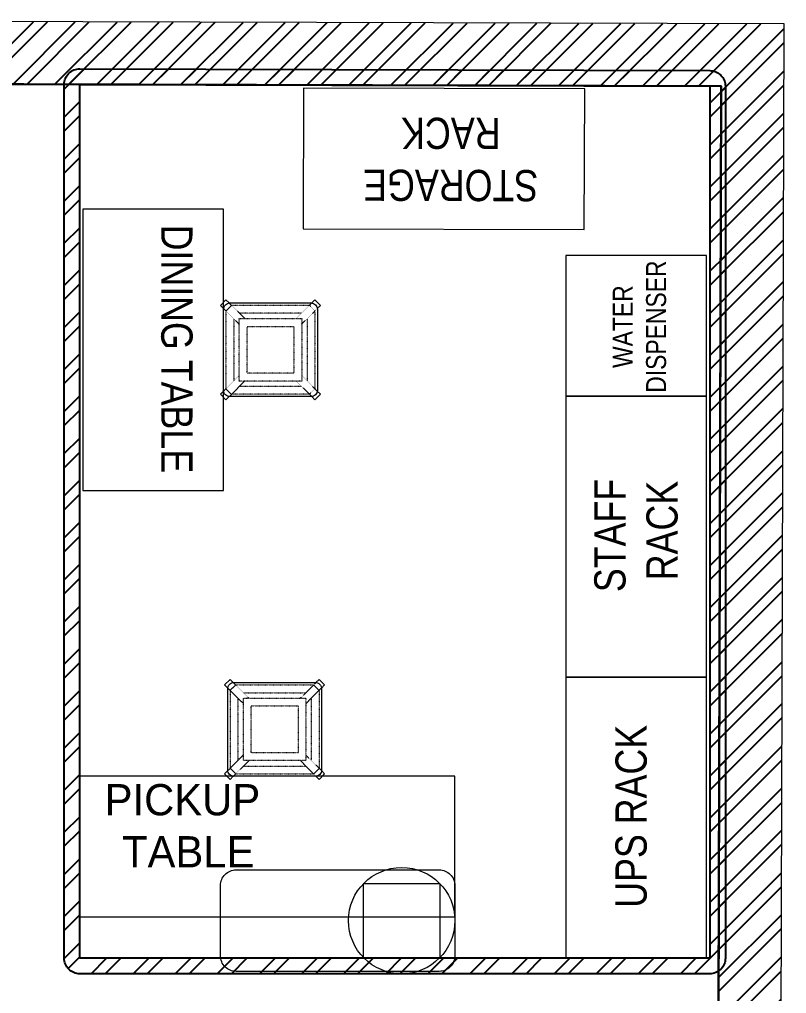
# Model space of a CAD drawing. Header units: millimetres. Extents: x -6182 to -1273, y -2079 to 10738.
# Drawn here: x -3727 to -1273, y 7619 to 10738 of the extents above; entities that cross this region are included whole.
import ezdxf

# ---------------------------------------------------------------- set-up
doc = ezdxf.new("R2010")
doc.units = ezdxf.units.MM
doc.linetypes.add('a_p6_plan_L18$0$HIDDEN', pattern=[0.375, 0.25, -0.125])
doc.linetypes.add('ACAD_ISO03W100', pattern=[30, 12, -18])
for name, color, linetype, lineweight in [('Floor-Unit', 1, 'Continuous', 9), ('I-LK FF&E', 1, 'Continuous', 9), ('I-LK TEXT', 31, 'Continuous', 5), ('LN-ELEVATION-1', 81, 'Continuous', 13), ('LN-ELEVATION-3', 125, 'a_p6_plan_L18$0$HIDDEN', 18), ('LN-ELEVATION-5', 167, 'Continuous', 5), ('TABLE', 14, 'Continuous', 13)]:
    doc.layers.add(name, color=color, linetype=linetype, lineweight=lineweight)
doc.layers.add('WALLS', color=7, linetype='Continuous')
doc.layers.add('WALLS_3D', color=7, linetype='Continuous')
doc.styles.add('LK TXT', font='Arial Narrow.ttf')
pattern_1 = [(45, (0, 0), (-67.3519, 67.3519), []), (45, (44.9, 0), (-67.3519, 67.3519), [])]

# ---------------------------------------------------------------- blocks, each defined once
blk = doc.blocks.new('dfghthrtwe')
at = {"layer": 'LN-ELEVATION-1', "ltscale": 0.5}
blk.add_lwpolyline([(130, -225), (-130, -225, -0.414214), (-150, -205), (-150, 55, -0.414214), (-130, 75), (130, 75, -0.414214), (150, 55), (150, -205, -0.414214)], format="xyb", close=True, dxfattribs=at)
at = {"layer": 'LN-ELEVATION-3', "linetype": 'ACAD_ISO03W100', "ltscale": 0.05}
for p, q in [((-82.3, 25), (-124.7, 67.4)), ((124.7, 67.4), (-124.7, 67.4)), ((82.3, 25), (124.7, 67.4)), ((-100, 7.3), (-142.4, 49.7)), ((-142.4, -199.7), (-142.4, 49.7)), ((99.7, 42.4), (-99.7, 42.4)), ((100, 7.3), (142.4, 49.7)), ((142.4, -199.7), (142.4, 49.7)), ((-117.4, -174.7), (-117.4, 24.7)), ((117.4, -174.7), (117.4, 24.7)), ((-100, -157.3), (-142.4, -199.7)), ((-82.3, -175), (-124.7, -217.4)), ((82.3, -175), (124.7, -217.4)), ((100, -157.3), (142.4, -199.7)), ((124.7, -217.4), (-124.7, -217.4)), ((99.7, -192.4), (-99.7, -192.4))]:
    blk.add_line(p, q, dxfattribs=at)
for points in [[(-132.2, 74.9), (-124.7, 67.4), (-142.4, 49.7), (-149.9, 57.2)], [(132.2, 74.9), (124.7, 67.4), (142.4, 49.7), (149.9, 57.2)], [(-132.2, -224.9), (-124.7, -217.4), (-142.4, -199.7), (-149.9, -207.2)], [(132.2, -224.9), (124.7, -217.4), (142.4, -199.7), (149.9, -207.2)]]:
    blk.add_lwpolyline(points, dxfattribs=at)
for points in [[(100, -175), (-100, -175), (-100, 25), (100, 25)], [(75, -150), (-75, -150), (-75, 0), (75, 0)]]:
    blk.add_lwpolyline(points, close=True, dxfattribs=at)
at = {"layer": 'LN-ELEVATION-5', "ltscale": 0.5}
for points in [[(-149.9, 57.2), (-160.1, 67.4), (-142.4, 85.1), (-132.2, 74.9)], [(149.9, 57.2), (160.1, 67.4), (142.4, 85.1), (132.2, 74.9)], [(-149.9, -207.2), (-160.1, -217.4), (-142.4, -235.1), (-132.2, -224.9)], [(149.9, -207.2), (160.1, -217.4), (142.4, -235.1), (132.2, -224.9)]]:
    blk.add_lwpolyline(points, dxfattribs=at)
blk = doc.blocks.new('PICKUP_TABLE_1', base_point=(45.2, 0))
at = {"layer": 'Floor-Unit'}
blk.add_lwpolyline([(495.2, 57.6), (495.2, 282.6, -0.414214), (545.2, 332.6), (1195.2, 332.6, -0.414214), (1245.2, 282.6), (1245.2, 57.6, -0.414214), (1195.2, 7.6), (545.2, 7.6, -0.414214)], format="xyb", close=True, dxfattribs=at)
blk.add_lwpolyline([(1198.1, 52.6), (1198.1, 287.6), (952.1, 287.6), (952.1, 52.6)], close=True, dxfattribs=at)
blk.add_circle((1075.1, 170.1), 170.1, dxfattribs=at)
at = {"layer": 'TABLE', "color": 244, "true_color": 0x991b1e}
blk.add_lwpolyline([(45.2, 182.6), (1245.2, 182.6), (1245.2, 632.6), (45.2, 632.6)], close=True, dxfattribs=at)
at = {"layer": 'Floor-Unit', "rotation": 179.9999999999999}
blk.add_blockref('DFGHTHRTWE', (668.5, 707.6), dxfattribs=at)
at = {"layer": 'Floor-Unit', "color": 0, "linetype": 'Continuous', "ltscale": 3, "insert": (392, 474), "char_height": 100, "attachment_point": 5}
blk.add_mtext_dynamic_manual_height_columns('\\pxqc;PICKUP  TABLE  ', width=783.964, gutter_width=1, heights=[0], dxfattribs=at)
blk = doc.blocks.new('UPS_RACK_1')
at = {"layer": 'I-LK FF&E'}
blk.add_lwpolyline([(900, 450), (0, 450), (0, 0), (900, 0)], close=True, dxfattribs=at)
at = {"layer": 'I-LK TEXT', "color": 0, "linetype": 'Continuous', "ltscale": 3, "insert": (135.8, 291.7), "char_height": 100, "attachment_point": 1, "style": 'LK TXT'}
blk.add_mtext_dynamic_manual_height_columns('\\pxqc;UPS RACK', width=636.752, gutter_width=1, heights=[0], dxfattribs=at)
blk = doc.blocks.new('STAFF_RACK_1')
at = {"layer": 'I-LK FF&E'}
blk.add_lwpolyline([(900, 450), (0, 450), (0, 0), (900, 0)], close=True, dxfattribs=at)
at = {"layer": 'I-LK TEXT', "color": 0, "linetype": 'Continuous', "ltscale": 3, "insert": (221.8, 359.4), "char_height": 100, "attachment_point": 1, "style": 'LK TXT'}
blk.add_mtext_dynamic_manual_height_columns('\\pxqc;STAFF\\P RACK', width=463.044, gutter_width=1, heights=[0], dxfattribs=at)
blk = doc.blocks.new('WATER_DISPENSER_1')
at = {"layer": 'I-LK FF&E'}
blk.add_lwpolyline([(0, 0), (450, 0), (450, 450), (0, 450)], close=True, dxfattribs=at)
at = {"layer": 'I-LK TEXT', "color": 0, "linetype": 'Continuous', "ltscale": 3, "insert": (109.4, 300.4), "char_height": 64.004, "attachment_point": 1, "style": 'LK TXT'}
blk.add_mtext_dynamic_manual_height_columns('\\pxqc;WATER \\PDISPENSER', width=225.434, gutter_width=0.64, heights=[0], dxfattribs=at)
blk = doc.blocks.new('STORAGE_RACK_1')
at = {"layer": 'I-LK FF&E'}
blk.add_lwpolyline([(900, 450), (0, 450), (0, 0), (900, 0)], close=True, dxfattribs=at)
at = {"layer": 'I-LK TEXT', "color": 0, "linetype": 'Continuous', "ltscale": 3, "insert": (150.5, 360.1), "char_height": 100, "attachment_point": 1, "style": 'LK TXT'}
blk.add_mtext_dynamic_manual_height_columns('\\pxqc,t10;STORAGE \\P\\ptz;RACK', width=555.025, gutter_width=1, heights=[0], dxfattribs=at)
blk = doc.blocks.new('DINING_TABLE_MEDIUM_1', base_point=(0, 40.4))
at = {"layer": 'I-LK FF&E'}
blk.add_lwpolyline([(0, 40.4), (900, 40.4), (900, 490.4), (0, 490.4)], close=True, dxfattribs=at)
at = {"layer": 'I-LK FF&E', "rotation": 180}
blk.add_blockref('DFGHTHRTWE', (450, 565.4), dxfattribs=at)
at = {"layer": 'I-LK TEXT', "color": 0, "linetype": 'Continuous', "ltscale": 3, "insert": (55, 390.9), "char_height": 100, "attachment_point": 1, "style": 'LK TXT'}
blk.add_mtext_dynamic_manual_height_columns('\\pxqc;DINING TABLE', width=783.964, gutter_width=1, heights=[0], dxfattribs=at)

msp = doc.modelspace()

# ---------------------------------------------------------------- hatches: boundary and pattern name
at = {"layer": 'BOH_WALL_VALID'}
h = msp.add_hatch(dxfattribs=at)
h.set_pattern_fill('ANSI32', scale=10, angle=90)
h.set_pattern_definition(pattern_1)
h.paths.add_polyline_path([(-1518.5, 10524), (-1518.5, 7732.1), (-3534.1, 7732.1), (-3534.1, 10530)])
h.paths.add_polyline_path([(-1518.3, 10574), (-1513.4, 10573.7), (-1508.6, 10573), (-1503.8, 10571.8), (-1499.2, 10570.1), (-1494.8, 10568), (-1490.6, 10565.5), (-1486.7, 10562.6), (-1483.1, 10559.3), (-1479.8, 10555.6), (-1476.9, 10551.7), (-1474.3, 10547.5), (-1472.3, 10543.1), (-1470.6, 10538.4), (-1469.4, 10533.7), (-1468.7, 10528.9), (-1468.5, 10524), (-1468.5, 7732.1), (-1468.7, 7727.1), (-1469.4, 7722.3), (-1470.6, 7717.5), (-1472.3, 7712.9), (-1474.4, 7708.5), (-1476.9, 7704.3), (-1479.8, 7700.3), (-1483.1, 7696.7), (-1486.7, 7693.4), (-1490.7, 7690.5), (-1494.9, 7688), (-1499.3, 7685.9), (-1503.9, 7684.2), (-1508.7, 7683), (-1513.6, 7682.3), (-1518.5, 7682.1), (-3534.1, 7682.1), (-3539, 7682.3), (-3543.9, 7683), (-3548.6, 7684.2), (-3553.2, 7685.9), (-3557.7, 7688), (-3561.9, 7690.5), (-3565.8, 7693.4), (-3569.5, 7696.7), (-3572.7, 7700.3), (-3575.7, 7704.3), (-3578.2, 7708.5), (-3580.3, 7712.9), (-3581.9, 7717.5), (-3583.1, 7722.3), (-3583.9, 7727.1), (-3584.1, 7732.1), (-3584.1, 10530), (-3583.9, 10534.9), (-3583.1, 10539.7), (-3581.9, 10544.5), (-3580.3, 10549.1), (-3578.2, 10553.6), (-3575.6, 10557.8), (-3572.7, 10561.7), (-3569.4, 10565.4), (-3565.8, 10568.7), (-3561.8, 10571.6), (-3557.6, 10574.1), (-3553.1, 10576.2), (-3548.5, 10577.8), (-3543.7, 10579), (-3538.9, 10579.7), (-3533.9, 10580)])
at = {"layer": 'LENS_HATCH_WALL', "true_color": 0x787878}
h = msp.add_hatch(dxfattribs=at)
h.set_pattern_fill('ANSI32', scale=10, angle=90)
h.set_pattern_definition(pattern_1)
h.paths.add_polyline_path([(-1318.8, -2060.2), (-1280.8, 10723.3), (-6143.8, 10737.7), (-6181.7, -2018.3), (-1272.8, -2032.9)])
h.paths.add_polyline_path([(-1654.3, -2026.8), (-5981.7, -2013.9), (-5944.4, 10537.1), (-1481.4, 10523.9), (-1518.5, -1946.2)])

# ---------------------------------------------------------------- linework, layer by layer
at = {"layer": 'BOH_WALL_VALID_OUTLINE', "color": 251, "lineweight": 25}
for points in [[(-1518.3, 10574), (-1513.4, 10573.7), (-1508.6, 10573), (-1503.8, 10571.8), (-1499.2, 10570.1), (-1494.8, 10568), (-1490.6, 10565.5), (-1486.7, 10562.6), (-1483.1, 10559.3), (-1479.8, 10555.6), (-1476.9, 10551.7), (-1474.3, 10547.5), (-1472.3, 10543.1), (-1470.6, 10538.4), (-1469.4, 10533.7), (-1468.7, 10528.9), (-1468.5, 10524), (-1468.5, 7732.1), (-1468.7, 7727.1), (-1469.4, 7722.3), (-1470.6, 7717.5), (-1472.3, 7712.9), (-1474.4, 7708.5), (-1476.9, 7704.3), (-1479.8, 7700.3), (-1483.1, 7696.7), (-1486.7, 7693.4), (-1490.7, 7690.5), (-1494.9, 7688), (-1499.3, 7685.9), (-1503.9, 7684.2), (-1508.7, 7683), (-1513.6, 7682.3), (-1518.5, 7682.1), (-3534.1, 7682.1), (-3539, 7682.3), (-3543.9, 7683), (-3548.6, 7684.2), (-3553.2, 7685.9), (-3557.7, 7688), (-3561.9, 7690.5), (-3565.8, 7693.4), (-3569.5, 7696.7), (-3572.7, 7700.3), (-3575.7, 7704.3), (-3578.2, 7708.5), (-3580.3, 7712.9), (-3581.9, 7717.5), (-3583.1, 7722.3), (-3583.9, 7727.1), (-3584.1, 7732.1), (-3584.1, 10530), (-3583.9, 10534.9), (-3583.1, 10539.7), (-3581.9, 10544.5), (-3580.3, 10549.1), (-3578.2, 10553.6), (-3575.6, 10557.8), (-3572.7, 10561.7), (-3569.4, 10565.4), (-3565.8, 10568.7), (-3561.8, 10571.6), (-3557.6, 10574.1), (-3553.1, 10576.2), (-3548.5, 10577.8), (-3543.7, 10579), (-3538.9, 10579.7), (-3533.9, 10580), (-1518.3, 10574)], [(-1518.5, 10524), (-1518.5, 7732.1), (-3534.1, 7732.1), (-3534.1, 10530), (-1518.5, 10524)]]:
    msp.add_lwpolyline(points, close=True, dxfattribs=at)
at = {"layer": 'LENS_WALL_OUTLINE', "lineweight": 13, "true_color": 0xffffff}
msp.add_lwpolyline([(-1318.8, -2060.2), (-1280.8, 10723.3), (-6143.8, 10737.7), (-6181.7, -2018.3), (-1272.8, -2032.9)], close=True, dxfattribs=at)
at = {"layer": 'WALLS'}
for p, q in [((-5944.4, 10537.1), (-1481.4, 10523.9)), ((-1481.4, 10523.9), (-1518.5, -1946.2))]:
    msp.add_line(p, q, dxfattribs=at)
at = {"layer": 'WALLS_3D'}
for points in [[(-5944.4, 10537.1), (-1481.4, 10523.9), (-1481.4, 10523.9, 3280), (-5944.4, 10537.1, 3280)], [(-1481.4, 10523.9), (-1518.5, -1946.2), (-1518.5, -1946.2, 4720), (-1481.4, 10523.9, 4720)]]:
    msp.add_3dface(points, dxfattribs=at)

# ---------------------------------------------------------------- block references
for name, p, rotation in [('STORAGE_RACK_1', (-1918.5, 10515.2), 179.82959002479367), ('DINING_TABLE_MEDIUM_1', (-3524.1, 10130), -90), ('WATER_DISPENSER_1', (-1528.5, 9532.1), 90), ('STAFF_RACK_1', (-1528.5, 8632.1), 90), ('UPS_RACK_1', (-1528.5, 7732.1), 90)]:
    msp.add_blockref(name, p, dxfattribs=dict(rotation=rotation))
msp.add_blockref('PICKUP_TABLE_1', (-3534.1, 7682.1))

doc.saveas('drawing.dxf')
